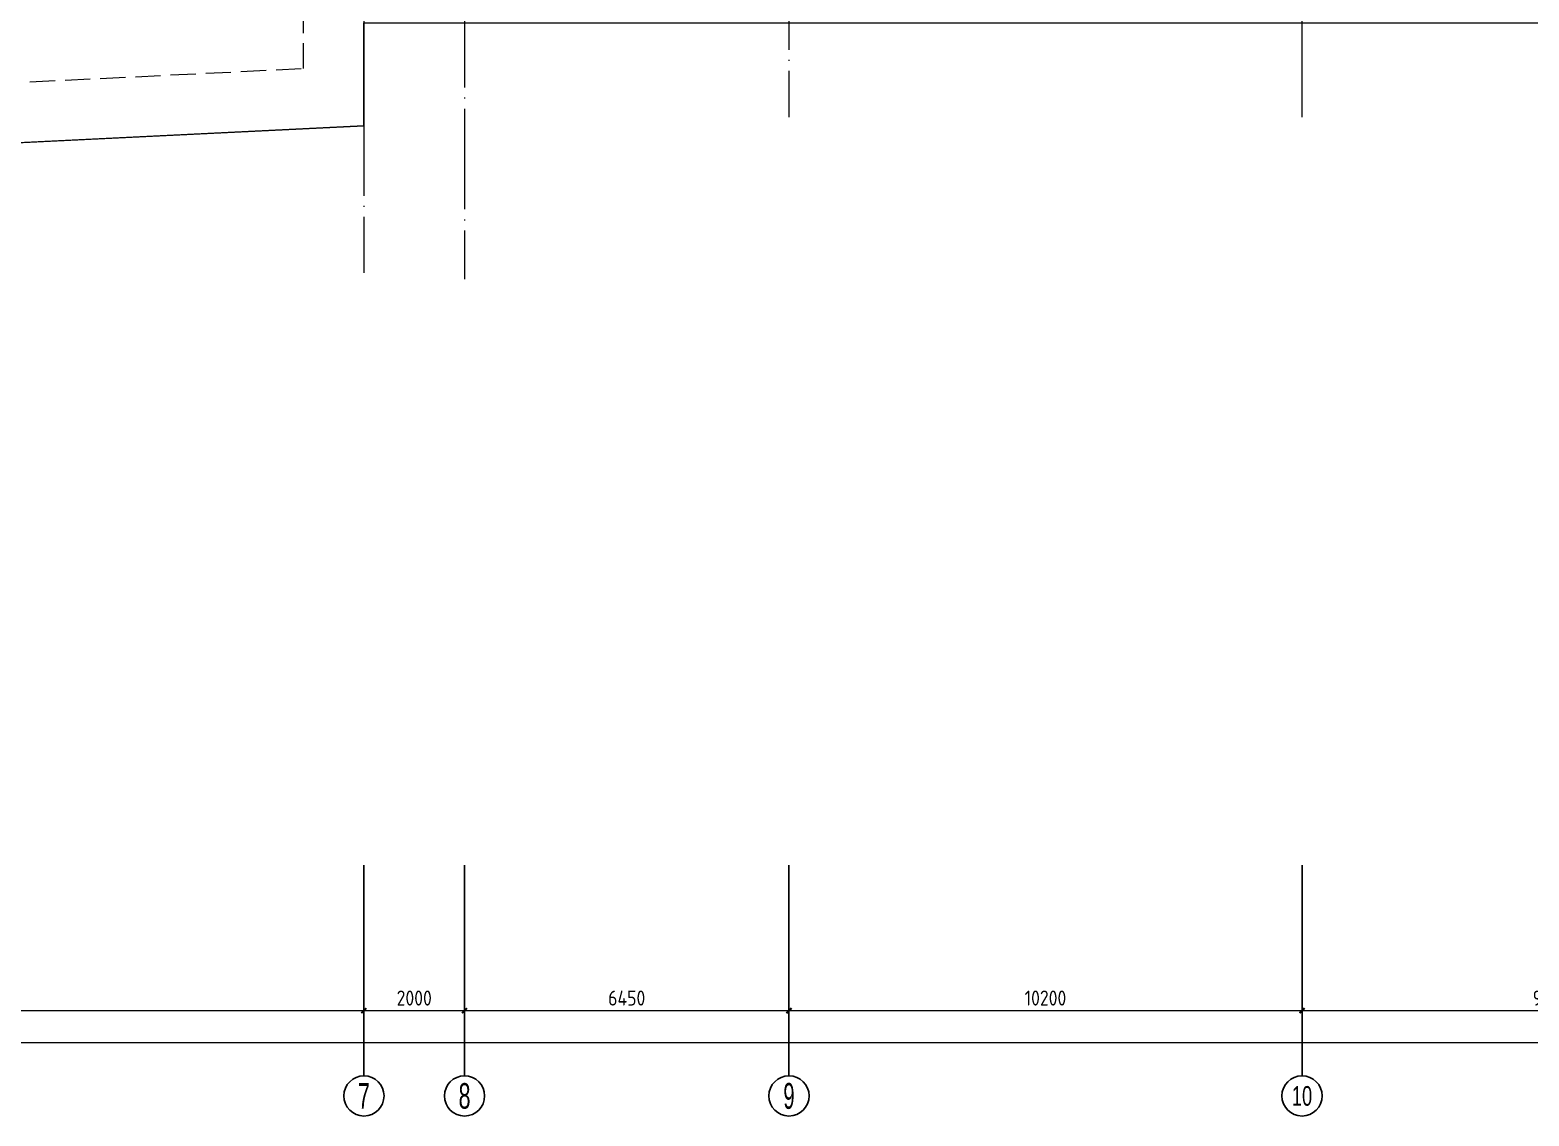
# Model space of a CAD drawing. Extents: x 13114849 to 13479250, y 160225 to 278773.
# Drawn here: x 13162308 to 13192110, y 160225 to 181815 of the extents above; entities that cross this region are included whole.
import ezdxf
from ezdxf.enums import TextEntityAlignment as Align

# ---------------------------------------------------------------- set-up
doc = ezdxf.new("R2010")
doc.units = 0
doc.header["$LTSCALE"] = 1000
doc.header["$MEASUREMENT"] = 0
doc.linetypes.add('DASH', pattern=[0.35, 0.25, -0.1])
doc.linetypes.add('DOTE', pattern=[2.42, 2, -0.2, 0.02, -0.2])
doc.layers.add('AXIS', color=3, linetype='Continuous')
doc.layers.add('AXIS_TEXT', color=7, linetype='Continuous')
doc.layers.add('建筑底图', color=8, linetype='Continuous', lineweight=13)
doc.styles.add('C', font='HZTXT_E', dxfattribs={"width": 0.7, "bigfont": 'HZTXT'})
doc.styles.add('COMPLEX', font='hztxt_e.shx', dxfattribs={"width": 0.6, "bigfont": 'HZTXT.shx'})
doc.styles.add('DIM_FONT', font='gbenor.shx', dxfattribs={"bigfont": 'gbcbig.shx'})
doc.dimstyles.new('_TCH_ARCH&&100', dxfattribs={"dimtxt": 300, "dimasz": 100, "dimexe": 100, "dimexo": 100, "dimgap": 100, "dimtad": 1, "dimdec": 0, "dimzin": 0, "dimdsep": 46, "dimtxsty": 'DIM_FONT', "dimblk": 'ARCHTICK', "dimcen": 0.09, "dimclrd": 3, "dimclre": 3, "dimclrt": 7, "dimaunit": 1, "dimazin": 2, "dimtfac": 1, "dimtdec": 0, "dimtix": 1, "dimtmove": 2, "dimatfit": 3, "dimfxl": 1, "dimtolj": 1, "dimtzin": 0, "dimlwd": 18, "dimlwe": 18, "dimarcsym": 0})

# ---------------------------------------------------------------- blocks, each defined once
blk = doc.blocks.new('_AXISO')
blk.add_circle((0, 0), 0.5)
at = {"layer": 'AXIS_TEXT', "style": 'COMPLEX', "width": 1.041667}
blk.add_attdef('A', text='', height=0.56, dxfattribs=at).set_placement((-0.25, -0.28), (0.25, -0.28), align=Align.FIT)
blk = doc.blocks.new('_ArchTick')
at = {"color": 0, "linetype": 'ByBlock', "const_width": 0.4}
blk.add_lwpolyline([(-0.5, -0.5), (0.5, 0.5)], dxfattribs=at)
blk = doc.blocks.new('*D262')
at = {"layer": 'AXIS', "color": 3, "lineweight": 18, "transparency": 16777216}
for p, q in [((13121697, 164820), (13121697, 161589)), ((13473697, 164820), (13473697, 161589)), ((13121697, 161689), (13473697, 161689))]:
    blk.add_line(p, q, dxfattribs=at)
at = {"layer": 'AXIS', "color": 3, "lineweight": 18, "transparency": 16777216, "xscale": 100, "yscale": 100, "zscale": 100, "rotation": 180}
blk.add_blockref('_ArchTick', (13121697, 161689), dxfattribs=at)
at = {"layer": 'AXIS', "color": 3, "lineweight": 18, "transparency": 16777216, "xscale": 100, "yscale": 100, "zscale": 100}
blk.add_blockref('_ArchTick', (13473697, 161689), dxfattribs=at)
at = {"layer": 'AXIS', "color": 7, "transparency": 16777216, "insert": (13297697, 161939), "char_height": 300, "attachment_point": 5, "style": 'DIM_FONT'}
blk.add_mtext('\\A1;352000', dxfattribs=at)
blk = doc.blocks.new('*D268')
at = {"layer": 'AXIS', "color": 3, "lineweight": 18, "transparency": 16777216}
for p, q in [((13187597, 164620), (13187597, 162220)), ((13197497, 164620), (13197497, 162220)), ((13187597, 162320), (13197497, 162320))]:
    blk.add_line(p, q, dxfattribs=at)
at = {"layer": 'AXIS', "color": 3, "lineweight": 18, "transparency": 16777216, "xscale": 100, "yscale": 100, "zscale": 100, "rotation": 180}
blk.add_blockref('_ArchTick', (13187597, 162320), dxfattribs=at)
at = {"layer": 'AXIS', "color": 3, "lineweight": 18, "transparency": 16777216, "xscale": 100, "yscale": 100, "zscale": 100}
blk.add_blockref('_ArchTick', (13197497, 162320), dxfattribs=at)
at = {"layer": 'AXIS', "color": 7, "transparency": 16777216, "insert": (13192547, 162570), "char_height": 300, "attachment_point": 5, "style": 'DIM_FONT'}
blk.add_mtext('\\A1;9900', dxfattribs=at)
blk = doc.blocks.new('*D269')
at = {"layer": 'AXIS', "color": 3, "lineweight": 18, "transparency": 16777216}
for p, q in [((13177397, 164620), (13177397, 162220)), ((13187597, 164620), (13187597, 162220)), ((13177397, 162320), (13187597, 162320))]:
    blk.add_line(p, q, dxfattribs=at)
at = {"layer": 'AXIS', "color": 3, "lineweight": 18, "transparency": 16777216, "xscale": 100, "yscale": 100, "zscale": 100, "rotation": 180}
blk.add_blockref('_ArchTick', (13177397, 162320), dxfattribs=at)
at = {"layer": 'AXIS', "color": 3, "lineweight": 18, "transparency": 16777216, "xscale": 100, "yscale": 100, "zscale": 100}
blk.add_blockref('_ArchTick', (13187597, 162320), dxfattribs=at)
at = {"layer": 'AXIS', "color": 7, "transparency": 16777216, "insert": (13182497, 162570), "char_height": 300, "attachment_point": 5, "style": 'DIM_FONT'}
blk.add_mtext('\\A1;10200', dxfattribs=at)
blk = doc.blocks.new('*D270')
at = {"layer": 'AXIS', "color": 3, "lineweight": 18, "transparency": 16777216}
for p, q in [((13170947, 164620), (13170947, 162220)), ((13177397, 164620), (13177397, 162220)), ((13170947, 162320), (13177397, 162320))]:
    blk.add_line(p, q, dxfattribs=at)
at = {"layer": 'AXIS', "color": 3, "lineweight": 18, "transparency": 16777216, "xscale": 100, "yscale": 100, "zscale": 100, "rotation": 180}
blk.add_blockref('_ArchTick', (13170947, 162320), dxfattribs=at)
at = {"layer": 'AXIS', "color": 3, "lineweight": 18, "transparency": 16777216, "xscale": 100, "yscale": 100, "zscale": 100}
blk.add_blockref('_ArchTick', (13177397, 162320), dxfattribs=at)
at = {"layer": 'AXIS', "color": 7, "transparency": 16777216, "insert": (13174172, 162570), "char_height": 300, "attachment_point": 5, "style": 'DIM_FONT'}
blk.add_mtext('\\A1;6450', dxfattribs=at)
blk = doc.blocks.new('*D271')
at = {"layer": 'AXIS', "color": 3, "lineweight": 18, "transparency": 16777216}
for p, q in [((13168947, 164620), (13168947, 162220)), ((13170947, 164620), (13170947, 162220)), ((13168947, 162320), (13170947, 162320))]:
    blk.add_line(p, q, dxfattribs=at)
at = {"layer": 'AXIS', "color": 3, "lineweight": 18, "transparency": 16777216, "xscale": 100, "yscale": 100, "zscale": 100, "rotation": 180}
blk.add_blockref('_ArchTick', (13168947, 162320), dxfattribs=at)
at = {"layer": 'AXIS', "color": 3, "lineweight": 18, "transparency": 16777216, "xscale": 100, "yscale": 100, "zscale": 100}
blk.add_blockref('_ArchTick', (13170947, 162320), dxfattribs=at)
at = {"layer": 'AXIS', "color": 7, "transparency": 16777216, "insert": (13169947, 162570), "char_height": 300, "attachment_point": 5, "style": 'DIM_FONT'}
blk.add_mtext('\\A1;2000', dxfattribs=at)
blk = doc.blocks.new('*D263')
at = {"layer": 'AXIS', "color": 3, "lineweight": 18, "transparency": 16777216}
for p, q in [((13136097, 164620), (13136097, 162220)), ((13168947, 164620), (13168947, 162220)), ((13136097, 162320), (13168947, 162320))]:
    blk.add_line(p, q, dxfattribs=at)
at = {"layer": 'AXIS', "color": 3, "lineweight": 18, "transparency": 16777216, "xscale": 100, "yscale": 100, "zscale": 100, "rotation": 180}
blk.add_blockref('_ArchTick', (13136097, 162320), dxfattribs=at)
at = {"layer": 'AXIS', "color": 3, "lineweight": 18, "transparency": 16777216, "xscale": 100, "yscale": 100, "zscale": 100}
blk.add_blockref('_ArchTick', (13168947, 162320), dxfattribs=at)
at = {"layer": 'AXIS', "color": 7, "transparency": 16777216, "insert": (13152522, 162570), "char_height": 300, "attachment_point": 5, "style": 'DIM_FONT'}
blk.add_mtext('\\A1;32850', dxfattribs=at)

msp = doc.modelspace()

# ---------------------------------------------------------------- linework, layer by layer
at = {"layer": 'AXIS'}
for p, q in [((13168947.4, 165209.5), (13168947.4, 161025)), ((13170947.4, 165209.5), (13170947.4, 161025)), ((13177397.4, 165209.5), (13177397.4, 161025)), ((13187597.4, 165209.5), (13187597.4, 161025))]:
    msp.add_line(p, q, dxfattribs=at)
at = {"layer": '建筑底图', "linetype": 'DOTE'}
for p, q in [((13177397.4, 224559.5), (13177397.4, 180083)), ((13170947.4, 211710.3), (13170947.4, 176862.5)), ((13168947.4, 209559.5), (13168947.4, 176984))]:
    msp.add_line(p, q, dxfattribs=at)
at = {"layer": '建筑底图', "color": 8, "linetype": 'DOTE'}
msp.add_line((13187597.4, 180083), (13187597.4, 224559.5), dxfattribs=at)
at = {"layer": '建筑底图', "linetype": 'DASH', "ltscale": 2}
for p, q in [((13167747.4, 181049.5), (13167747.4, 182659.5)), ((13162307.8, 180783.9), (13167747.4, 181049.5))]:
    msp.add_line(p, q, dxfattribs=at)
at = {"layer": '建筑底图'}
for p, q in [((13168947.4, 181959.5), (13168947.4, 179906.7)), ((13168947.4, 179906.7), (13122214.2, 177624.9))]:
    msp.add_line(p, q, dxfattribs=at)
at = {"layer": '建筑底图', "color": 8}
msp.add_lwpolyline([(13122214.2, 177624.9), (13168947.4, 179906.7), (13168947.4, 181959.5), (13207597.4, 181959.5), (13207597.4, 183509.5), (13311597.4, 183509.5)], dxfattribs=at)

# ---------------------------------------------------------------- block references
at = {"layer": 'AXIS'}
ref = msp.add_blockref('_AXISO', (13168947.4, 160625), dxfattribs=dict(at, xscale=800, yscale=800, zscale=2400))
ref.add_attrib('A', '7', dxfattribs={"layer": 'AXIS_TEXT', "ltscale": 3, "height": 507.5, "style": 'C', "width": 0.768627}).set_placement((13168829, 160371.3), (13169065.8, 160371.3), align=Align.FIT)
ref = msp.add_blockref('_AXISO', (13170947.4, 160625), dxfattribs=dict(at, xscale=800, yscale=800, zscale=2400))
ref.add_attrib('A', '8', dxfattribs={"layer": 'AXIS_TEXT', "ltscale": 3, "height": 507.5, "style": 'C', "width": 0.768627}).set_placement((13170829, 160371.3), (13171065.8, 160371.3), align=Align.FIT)
ref = msp.add_blockref('_AXISO', (13177397.4, 160625), dxfattribs=dict(at, xscale=800, yscale=800, zscale=2400))
ref.add_attrib('A', '9', dxfattribs={"layer": 'AXIS_TEXT', "ltscale": 3, "height": 513.8, "style": 'C', "width": 0.758333}).set_placement((13177286.1, 160368.1), (13177508.7, 160368.1), align=Align.FIT)
ref = msp.add_blockref('_AXISO', (13187597.4, 160625), dxfattribs=dict(at, xscale=800, yscale=800, zscale=2400))
ref.add_attrib('A', '10', dxfattribs={"layer": 'AXIS_TEXT', "ltscale": 3, "height": 389.44, "style": 'C', "width": 0.781982}).set_placement((13187396.2, 160430.3), (13187798.6, 160430.3), align=Align.FIT)

# ---------------------------------------------------------------- dimensions: what is measured, and where the dimension line sits
for p1, p2, distance, picture, middle in [((13121697.1, 164920), (13473697.1, 164920), -3231, '*D262', (13297697.1, 161939)), ((13136097.1, 164720), (13168947.1, 164720), -2400, '*D263', (13152522.1, 162570)), ((13168947.1, 164720), (13170947.1, 164720), -2400, '*D271', (13169947.1, 162570)), ((13170947.1, 164720), (13177397.1, 164720), -2400, '*D270', (13174172.1, 162570)), ((13177397.1, 164720), (13187597.1, 164720), -2400, '*D269', (13182497.1, 162570)), ((13187597.1, 164720), (13197497.1, 164720), -2400, '*D268', (13192547.1, 162570))]:
    dim = msp.add_aligned_dim(p1=p1, p2=p2, distance=distance, dimstyle='_TCH_ARCH&&100', dxfattribs=at)
    dim.commit()
    dim.dimension.update_dxf_attribs({"geometry": picture, "text_midpoint": middle})

doc.saveas('drawing.dxf')
